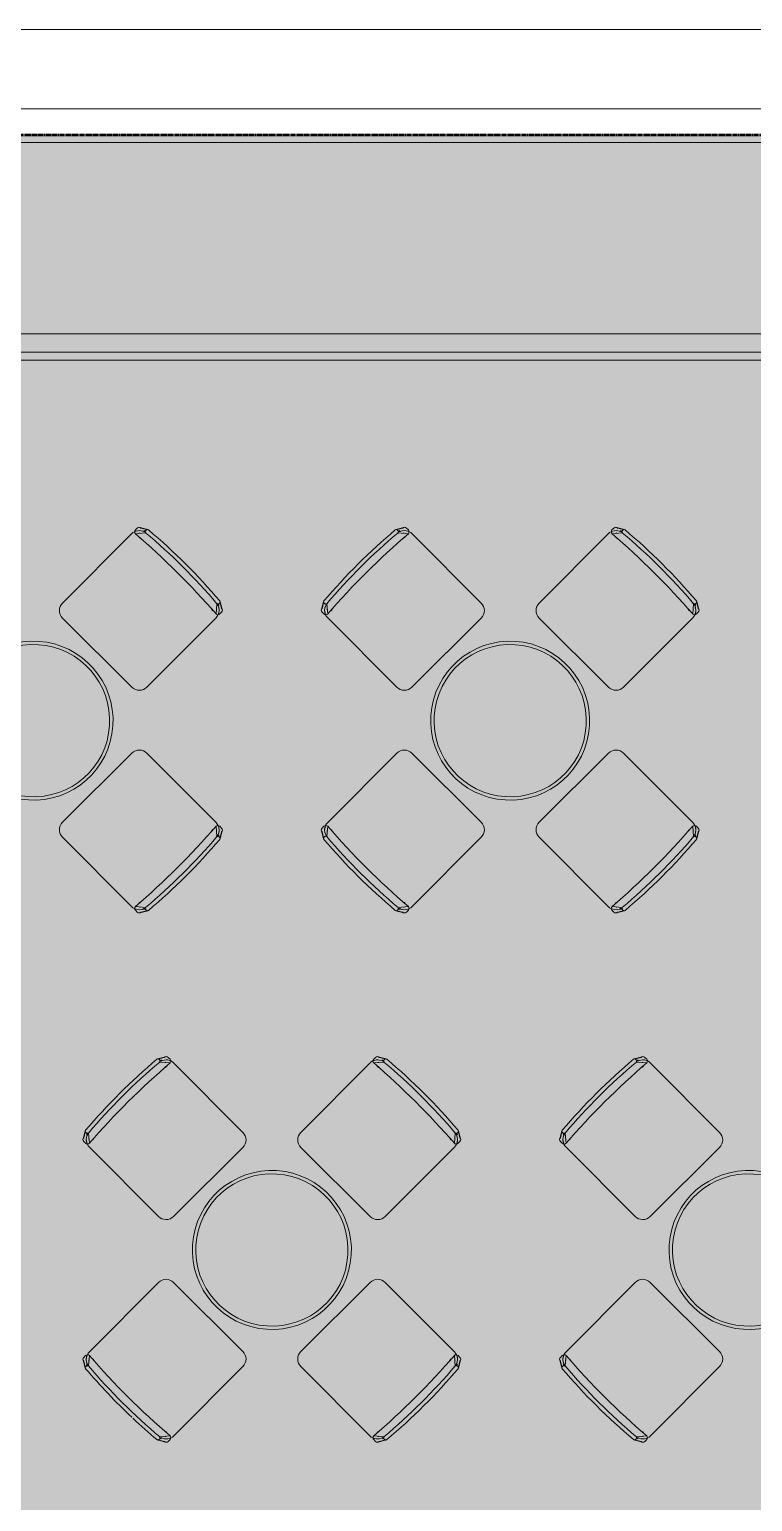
# Model space of a CAD drawing. Header units: millimetres. Extents: x 15878 to 679837, y -72324 to 391440.
# Drawn here: x 181479 to 184210, y 46895 to 52457 of the extents above; entities that cross this region are included whole.
import ezdxf

# ---------------------------------------------------------------- set-up
doc = ezdxf.new("R2010")
doc.units = ezdxf.units.MM
doc.linetypes.add('Demolished', pattern=[4.8, 3.2, -1.6])
for name, color, linetype, lineweight in [('A-DETL', 90, 'Continuous', 5), ('A-DETL-GENF', 92, 'Continuous', 5), ('A-FLOR', 192, 'Continuous', 5), ('A-WALL', 113, 'Continuous', 5), ('I-FURN', 30, 'Continuous', 5)]:
    doc.layers.add(name, color=color, linetype=linetype, lineweight=lineweight)

# ---------------------------------------------------------------- blocks, each defined once
blk = doc.blocks.new('bernstrand_kaffe_r60H - bernstrand_kaffe_r60H-3169598-G_F')
at = {"layer": 'I-FURN', "color": 253}
for radius, start, end in [(300.3, 0, 180), (287.6, 0, 180), (300.3, 180, 0), (287.6, 180, 0)]:
    blk.add_arc((-10, -36.5), radius, start, end, dxfattribs=at)
blk = doc.blocks.new('DLN_CHAIR - DLN_CHAIR-V597-G_F')
at = {"layer": 'I-FURN', "color": 253}
for p, q in [((410, 0), (40, 0)), ((0, -40), (0, -410)), ((450, -410), (450, -40)), ((0, -440), (0, -430)), ((35, -450), (10, -420)), ((440, -420), (415, -450)), ((450, -430), (450, -440)), ((32.5, -464.3), (5, -448.7)), ((10, -450), (35, -465)), ((30, -455), (30, -460)), ((415, -465), (440, -450)), ((445, -448.7), (417.5, -464.3)), ((420, -460), (420, -455))]:
    blk.add_line(p, q, dxfattribs=at)
for centre, radius, start, end in [((410, -40), 40, 0, 90), ((410, -40), 40, 0, 90), ((40, -40), 40, 90, 180), ((40, -40), 40, 90, 180), ((40, -410), 40, 180, 255), ((40, -410), 40, 180, 255), ((10, -430), 10, 90, 180), ((10, -440), 10, 180, 270), ((225, 2513.6), 2941.5, 265.8084, 274.1916), ((30, -430), 10, 195, 210), ((30, -430), 10, 60, 105), ((410, -410), 40, 274.7927, 360), ((420, -430), 10, 75, 120), ((410, -410), 40, 285, 345), ((420, -430), 10, 330, 345), ((440, -430), 10, 0, 90), ((440, -440), 10, 270, 0), ((225, 2483.6), 2941.5, 266.0984, 266.296), ((35, -455), 5, 90, 180), ((35, -460), 5, 180, 270), ((225, 1837.2), 2295.1, 265.2514, 274.7486), ((225, 1822.2), 2295.1, 265.2514, 274.7486), ((415, -455), 5, 0, 90), ((225, 2483.6), 2941.5, 273.704, 273.9016), ((415, -460), 5, 270, 0)]:
    blk.add_arc(centre, radius, start, end, dxfattribs=at)
blk = doc.blocks.new('DLN_CHAIR - DLN_CHAIR-V599-G_F')
at = {"layer": 'I-FURN', "color": 253}
for p, q in [((32.5, 464.3), (5, 448.7)), ((35, 465), (10, 450)), ((10, 420), (35, 450)), ((30, 460), (30, 455)), ((440, 450), (415, 465)), ((415, 450), (440, 420)), ((445, 448.7), (417.5, 464.3)), ((420, 455), (420, 460)), ((0, 430), (0, 440)), ((0, 410), (0, 40)), ((450, 440), (450, 430)), ((450, 40), (450, 410)), ((40, 0), (410, 0))]:
    blk.add_line(p, q, dxfattribs=at)
for centre, radius, start, end in [((10, 440), 10, 90, 180), ((40, 410), 40, 105, 180), ((40, 410), 40, 105, 180), ((225, -2483.6), 2941.5, 93.704, 93.9016), ((35, 460), 5, 90, 180), ((35, 455), 5, 180, 270), ((225, -1822.2), 2295.1, 85.2514, 94.7486), ((225, -1837.2), 2295.1, 85.2514, 94.7486), ((410, 410), 40, 360, 85.2073), ((415, 460), 5, 0, 90), ((415, 455), 5, 270, 0), ((225, -2483.6), 2941.5, 86.0984, 86.296), ((410, 410), 40, 15, 75), ((440, 440), 10, 0, 90), ((10, 430), 10, 180, 270), ((225, -2513.6), 2941.5, 85.8084, 94.1916), ((30, 430), 10, 150, 165), ((30, 430), 10, 255, 300), ((420, 430), 10, 240, 285), ((420, 430), 10, 15, 30), ((440, 430), 10, 270, 0), ((40, 40), 40, 180, 270), ((40, 40), 40, 180, 270), ((410, 40), 40, 270, 360), ((410, 40), 40, 270, 360)]:
    blk.add_arc(centre, radius, start, end, dxfattribs=at)
blk = doc.blocks.new('DLN_CHAIR - DLN_CHAIR-V600-G_F')
at = {"layer": 'I-FURN', "color": 253}
for p, q in [((32.5, 464.3), (5, 448.7)), ((35, 465), (10, 450)), ((10, 420), (35, 450)), ((30, 460), (30, 455)), ((440, 450), (415, 465)), ((415, 450), (440, 420)), ((445, 448.7), (417.5, 464.3)), ((420, 455), (420, 460)), ((0, 430), (0, 440)), ((0, 410), (0, 40)), ((450, 440), (450, 430)), ((450, 40), (450, 410)), ((40, 0), (410, 0))]:
    blk.add_line(p, q, dxfattribs=at)
for centre, radius, start, end in [((10, 440), 10, 90, 180), ((40, 410), 40, 105, 180), ((40, 410), 40, 105, 180), ((225, -2483.6), 2941.5, 93.704, 93.9016), ((35, 460), 5, 90, 180), ((35, 455), 5, 180, 270), ((225, -1822.2), 2295.1, 85.2514, 94.7486), ((225, -1837.2), 2295.1, 85.2514, 94.7486), ((415, 460), 5, 0, 90), ((415, 455), 5, 270, 0), ((410, 410), 40, 360, 75.9772), ((410, 410), 40, 15, 75), ((440, 440), 10, 0, 90), ((10, 430), 10, 180, 270), ((225, -2513.6), 2941.5, 85.8084, 94.1916), ((30, 430), 10, 150, 165), ((30, 430), 10, 255, 300), ((420, 430), 10, 240, 285), ((420, 430), 10, 15, 30), ((440, 430), 10, 270, 0), ((40, 40), 40, 180, 270), ((40, 40), 40, 180, 270), ((410, 40), 40, 270, 360), ((410, 40), 40, 270, 360)]:
    blk.add_arc(centre, radius, start, end, dxfattribs=at)
blk = doc.blocks.new('DLN_CHAIR - DLN_CHAIR-V598-G_F')
at = {"layer": 'I-FURN', "color": 253}
for p, q in [((410, 0), (40, 0)), ((0, -40), (0, -410)), ((450, -410), (450, -40)), ((0, -440), (0, -430)), ((35, -450), (10, -420)), ((440, -420), (415, -450)), ((450, -430), (450, -440)), ((32.5, -464.3), (5, -448.7)), ((10, -450), (35, -465)), ((30, -455), (30, -460)), ((415, -465), (440, -450)), ((445, -448.7), (417.5, -464.3)), ((420, -460), (420, -455))]:
    blk.add_line(p, q, dxfattribs=at)
for centre, radius, start, end in [((410, -40), 40, 0, 90), ((410, -40), 40, 0, 90), ((40, -40), 40, 90, 180), ((40, -40), 40, 90, 180), ((40, -410), 40, 180, 255), ((40, -410), 40, 180, 255), ((10, -430), 10, 90, 180), ((10, -440), 10, 180, 270), ((225, 2513.6), 2941.5, 265.8084, 274.1916), ((30, -430), 10, 195, 210), ((30, -430), 10, 60, 105), ((420, -430), 10, 75, 120), ((410, -410), 40, 285, 360), ((410, -410), 40, 285, 345), ((420, -430), 10, 330, 345), ((440, -430), 10, 0, 90), ((440, -440), 10, 270, 0), ((225, 2483.6), 2941.5, 266.0984, 266.296), ((35, -455), 5, 90, 180), ((35, -460), 5, 180, 270), ((225, 1837.2), 2295.1, 265.2514, 274.7486), ((225, 1822.2), 2295.1, 265.2514, 274.7486), ((415, -455), 5, 0, 90), ((225, 2483.6), 2941.5, 273.704, 273.9016), ((415, -460), 5, 270, 0)]:
    blk.add_arc(centre, radius, start, end, dxfattribs=at)
blk = doc.blocks.new('DLN_CHAIR - DLN_CHAIR-V601-G_F')
at = {"layer": 'I-FURN', "color": 253}
for p, q in [((410, 0), (40, 0)), ((0, -40), (0, -410)), ((450, -410), (450, -40)), ((0, -440), (0, -430)), ((35, -450), (10, -420)), ((440, -420), (415, -450)), ((450, -430), (450, -440)), ((32.5, -464.3), (5, -448.7)), ((10, -450), (35, -465)), ((30, -455), (30, -460)), ((415, -465), (440, -450)), ((445, -448.7), (417.5, -464.3)), ((420, -460), (420, -455))]:
    blk.add_line(p, q, dxfattribs=at)
for centre, radius, start, end in [((410, -40), 40, 0, 90), ((410, -40), 40, 0, 90), ((40, -40), 40, 90, 180), ((40, -40), 40, 90, 180), ((40, -410), 40, 180, 255), ((40, -410), 40, 180, 255), ((10, -430), 10, 90, 180), ((10, -440), 10, 180, 270), ((225, 2513.6), 2941.5, 265.8084, 274.1916), ((30, -430), 10, 195, 210), ((30, -430), 10, 60, 105), ((420, -430), 10, 75, 120), ((410, -410), 40, 284.0228, 360), ((410, -410), 40, 285, 345), ((420, -430), 10, 330, 345), ((440, -430), 10, 0, 90), ((440, -440), 10, 270, 0), ((225, 2483.6), 2941.5, 266.0984, 266.296), ((35, -455), 5, 90, 180), ((35, -460), 5, 180, 270), ((225, 1837.2), 2295.1, 265.2514, 274.7486), ((225, 1822.2), 2295.1, 265.2514, 274.7486), ((415, -455), 5, 0, 90), ((415, -460), 5, 270, 0)]:
    blk.add_arc(centre, radius, start, end, dxfattribs=at)
blk = doc.blocks.new('DLN_CHAIR - DLN_CHAIR-V596-G_F')
at = {"layer": 'I-FURN', "color": 253}
for p, q in [((32.5, 464.3), (5, 448.7)), ((35, 465), (10, 450)), ((10, 420), (35, 450)), ((30, 460), (30, 455)), ((440, 450), (415, 465)), ((415, 450), (440, 420)), ((445, 448.7), (417.5, 464.3)), ((420, 455), (420, 460)), ((0, 430), (0, 440)), ((0, 410), (0, 40)), ((450, 440), (450, 430)), ((450, 40), (450, 410)), ((40, 0), (410, 0))]:
    blk.add_line(p, q, dxfattribs=at)
for centre, radius, start, end in [((10, 440), 10, 90, 180), ((40, 410), 40, 105, 180), ((40, 410), 40, 105, 180), ((225, -2483.6), 2941.5, 93.704, 93.9016), ((35, 460), 5, 90, 180), ((35, 455), 5, 180, 270), ((225, -1822.2), 2295.1, 85.2514, 94.7486), ((225, -1837.2), 2295.1, 85.2514, 94.7486), ((415, 460), 5, 0, 90), ((415, 455), 5, 270, 0), ((225, -2483.6), 2941.5, 86.0984, 86.296), ((410, 410), 40, 15, 75), ((410, 410), 40, 360, 75), ((440, 440), 10, 0, 90), ((10, 430), 10, 180, 270), ((225, -2513.6), 2941.5, 85.8084, 94.1916), ((30, 430), 10, 150, 165), ((30, 430), 10, 255, 300), ((420, 430), 10, 240, 285), ((420, 430), 10, 15, 30), ((440, 430), 10, 270, 0), ((40, 40), 40, 180, 270), ((40, 40), 40, 180, 270), ((410, 40), 40, 270, 360), ((410, 40), 40, 270, 360)]:
    blk.add_arc(centre, radius, start, end, dxfattribs=at)
blk = doc.blocks.new('DLN_CHAIR - DLN_CHAIR-V605-G_F')
at = {"layer": 'I-FURN', "color": 253}
for p, q in [((32.5, 464.3), (5, 448.7)), ((35, 465), (10, 450)), ((10, 420), (35, 450)), ((30, 460), (30, 455)), ((440, 450), (415, 465)), ((415, 450), (440, 420)), ((445, 448.7), (417.5, 464.3)), ((420, 455), (420, 460)), ((0, 430), (0, 440)), ((0, 410), (0, 40)), ((450, 440), (450, 430)), ((450, 40), (450, 410)), ((40, 0), (410, 0))]:
    blk.add_line(p, q, dxfattribs=at)
for centre, radius, start, end in [((10, 440), 10, 90, 180), ((40, 410), 40, 105, 180), ((40, 410), 40, 105, 180), ((225, -2483.6), 2941.5, 93.704, 93.9016), ((35, 460), 5, 90, 180), ((35, 455), 5, 180, 270), ((225, -1822.2), 2295.1, 91.7166, 94.7486), ((225, -1837.2), 2295.1, 85.2514, 94.7486), ((225, -1822.2), 2295.1, 85.2514, 91.5829), ((415, 460), 5, 0, 90), ((415, 455), 5, 270, 0), ((225, -2483.6), 2941.5, 86.0984, 86.296), ((410, 410), 40, 15, 75), ((410, 410), 40, 360, 75), ((440, 440), 10, 0, 90), ((10, 430), 10, 180, 270), ((225, -2513.6), 2941.5, 85.8084, 94.1916), ((30, 430), 10, 150, 165), ((30, 430), 10, 255, 300), ((420, 430), 10, 240, 285), ((420, 430), 10, 15, 30), ((440, 430), 10, 270, 0), ((40, 40), 40, 180, 270), ((40, 40), 40, 180, 270), ((410, 40), 40, 270, 360), ((410, 40), 40, 270, 360)]:
    blk.add_arc(centre, radius, start, end, dxfattribs=at)
blk = doc.blocks.new('DLN_CHAIR - DLN_CHAIR-V606-G_F')
at = {"layer": 'I-FURN', "color": 253}
for p, q in [((410, 0), (40, 0)), ((0, -40), (0, -410)), ((450, -410), (450, -40)), ((0, -440), (0, -430)), ((35, -450), (10, -420)), ((440, -420), (415, -450)), ((450, -430), (450, -440)), ((32.5, -464.3), (5, -448.7)), ((10, -450), (35, -465)), ((30, -455), (30, -460)), ((415, -465), (440, -450)), ((445, -448.7), (417.5, -464.3)), ((420, -460), (420, -455))]:
    blk.add_line(p, q, dxfattribs=at)
for centre, radius, start, end in [((410, -40), 40, 0, 90), ((410, -40), 40, 0, 90), ((40, -40), 40, 135, 180), ((40, -40), 40, 135, 180), ((40, -40), 40, 90, 133.9909), ((40, -40), 40, 90, 133.9909), ((40, -410), 40, 180, 255), ((40, -410), 40, 180, 255), ((10, -430), 10, 90, 180), ((10, -440), 10, 180, 270), ((225, 2513.6), 2941.5, 265.8084, 274.1916), ((30, -430), 10, 195, 210), ((30, -430), 10, 60, 105), ((420, -430), 10, 75, 120), ((410, -410), 40, 285, 360), ((410, -410), 40, 285, 345), ((420, -430), 10, 330, 345), ((440, -430), 10, 0, 90), ((440, -440), 10, 270, 0), ((225, 2483.6), 2941.5, 266.0984, 266.296), ((35, -455), 5, 90, 180), ((35, -460), 5, 180, 270), ((225, 1837.2), 2295.1, 265.2514, 274.7486), ((225, 1822.2), 2295.1, 265.2514, 274.7486), ((415, -455), 5, 0, 90), ((225, 2483.6), 2941.5, 273.704, 273.9016), ((415, -460), 5, 270, 0)]:
    blk.add_arc(centre, radius, start, end, dxfattribs=at)

msp = doc.modelspace()

# ---------------------------------------------------------------- hatches: boundary and pattern name
at = {"layer": 'A-DETL-GENF', "transparency": 33554585}
h = msp.add_hatch(color=253, dxfattribs=at)
h.paths.add_polyline_path([(193031.8, 30457.5), (193031.8, 31607.5), (195106.8, 31607.5), (195106.8, 34107.5), (202306.8, 34107.5), (202306.8, 35797.5), (205331.8, 35797.5), (205331.8, 52007.5), (202831.8, 52007.5), (202831.8, 51406.3), (202231.8, 51406.3), (202231.8, 48337.5), (196081.8, 48337.5), (196081.8, 52057.5), (193181.8, 52057.5), (193181.8, 49957.5), (189481.8, 49957.5), (189481.8, 52057.5), (177431.8, 52057.5), (177431.8, 45607.5), (166981.8, 45607.5), (166981.8, 31607.5), (190881.8, 31607.5), (190881.8, 30457.5)], flags=0)
h.paths.add_polyline_path([(178081.8, 39607.5), (177481.8, 39607.5), (177481.8, 40207.5), (178081.8, 40207.5)], flags=0)
h.paths.add_polyline_path([(199881.8, 39607.5), (199881.8, 40207.5), (200481.8, 40207.5), (200481.8, 39607.5), (199984.4, 39607.5)], flags=0)
h.paths.add_polyline_path([(189481.8, 39607.5), (189481.8, 40207.5), (190081.8, 40207.5), (190081.8, 39607.5)], flags=0)
h.paths.add_polyline_path([(178081.8, 51407.5), (177481.8, 51407.5), (177481.8, 52007.5), (178081.8, 52007.5), (178081.8, 51515.3)], flags=0)

# ---------------------------------------------------------------- linework, layer by layer
at = {"layer": 'A-DETL', "linetype": 'Demolished', "lineweight": 50}
msp.add_line((189481.8, 52057.5), (177431.8, 52057.5), dxfattribs=at)
at = {"layer": 'A-FLOR'}
for p, q in [((198481.8, 52457.5), (177031.8, 52457.5)), ((184431.2, 52157.5), (179783.5, 52157.5)), ((184374.6, 52030.5), (181360.1, 52030.5)), ((178231.8, 51307.5), (189381.8, 51307.5))]:
    msp.add_line(p, q, dxfattribs=at)
at = {"layer": 'A-WALL', "lineweight": 18}
for p, q in [((178631.8, 51237.5), (189361.8, 51237.5)), ((189361.8, 51207.5), (178631.8, 51207.5))]:
    msp.add_line(p, q, dxfattribs=at)

# ---------------------------------------------------------------- block references
at = {"layer": 'I-FURN', "color": 253}
for name, p, rotation in [('DLN_CHAIR - DLN_CHAIR-V599-G_F', (181575.8, 50261.6), 315.1160322626408), ('DLN_CHAIR - DLN_CHAIR-V601-G_F', (183213.8, 50261.6), 224.8839677373592), ('DLN_CHAIR - DLN_CHAIR-V596-G_F', (183375.8, 50261.6), 315.1160322626408), ('bernstrand_kaffe_r60H - bernstrand_kaffe_r60H-3169598-G_F', (181482.5, 49809.8), 176.3581255911245), ('bernstrand_kaffe_r60H - bernstrand_kaffe_r60H-3169598-G_F', (183282.5, 49809.8), 176.3581255911245), ('DLN_CHAIR - DLN_CHAIR-V597-G_F', (181575.8, 49433.7), 44.88396773735919), ('DLN_CHAIR - DLN_CHAIR-V600-G_F', (183213.8, 49433.7), 135.1160322626408), ('DLN_CHAIR - DLN_CHAIR-V598-G_F', (183375.8, 49433.7), 44.88396773735919), ('DLN_CHAIR - DLN_CHAIR-V598-G_F', (182313.8, 48261.6), 224.8839677373592), ('DLN_CHAIR - DLN_CHAIR-V596-G_F', (182475.8, 48261.6), 315.1160322626408), ('DLN_CHAIR - DLN_CHAIR-V598-G_F', (184113.8, 48261.6), 224.8839677373592), ('bernstrand_kaffe_r60H - bernstrand_kaffe_r60H-3169598-G_F', (182382.5, 47809.8), 176.3581255911245), ('bernstrand_kaffe_r60H - bernstrand_kaffe_r60H-3169598-G_F', (184182.5, 47809.8), 176.3581255911245), ('DLN_CHAIR - DLN_CHAIR-V605-G_F', (182313.8, 47433.7), 135.1160322626408), ('DLN_CHAIR - DLN_CHAIR-V606-G_F', (182475.8, 47433.7), 44.88396773735919), ('DLN_CHAIR - DLN_CHAIR-V596-G_F', (184113.8, 47433.7), 135.1160322626408)]:
    msp.add_blockref(name, p, dxfattribs=dict(at, rotation=rotation))

doc.saveas('drawing.dxf')
